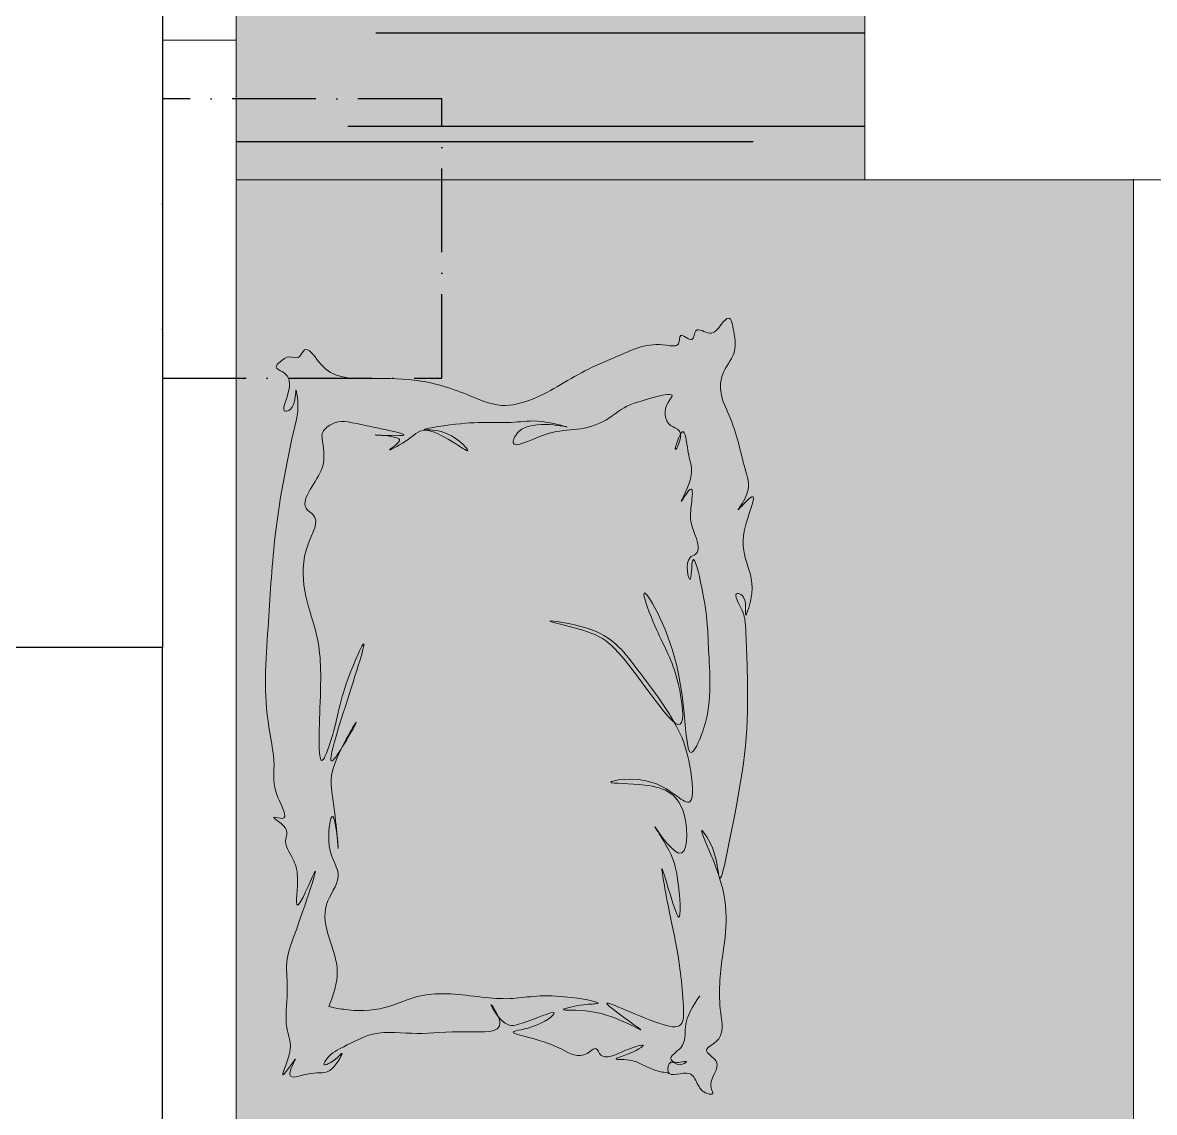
# Model space of a CAD drawing. Header units: millimetres. Extents: x -16811 to 32579, y 147992 to 176118.
# Drawn here: x -7127 to -6317, y 158824 to 159604 of the extents above; entities that cross this region are included whole.
import ezdxf

# ---------------------------------------------------------------- set-up
doc = ezdxf.new("R2010")
doc.units = ezdxf.units.MM
doc.header["$MEASUREMENT"] = 0
doc.linetypes.add('ACAD_ISO10W100', pattern=[18, 12, -3, 0, -3])
doc.layers.add('0[12345]', color=6, linetype='ACAD_ISO10W100', lineweight=30, plot=False)
doc.layers.add('Column[12345]', color=7, linetype='Continuous', lineweight=25)
doc.layers.add('Furniture[12345]', color=7, linetype='Continuous', lineweight=20)
doc.layers.add('Hatching[12345]', color=7, linetype='Continuous')
doc.layers.add('Wall[12345]', color=7, linetype='Continuous')

msp = doc.modelspace()

# ---------------------------------------------------------------- hatches: boundary and pattern name
at = {"layer": 'Hatching[12345]', "true_color": 0x946247}
h = msp.add_hatch(dxfattribs=at)
h.set_pattern_fill('AR-RROOF', color=25, scale=100, style=0)
h.set_pattern_definition([(180, (118575.92, 33618.41), (-220, 100), [1500, -200, 500, -100]), (180, (118442.92, 33668.41), (100, 133), [300, -33, 600, -75]), (180, (118525.915, 33703.414), (-520, 67), [800, -140, 400, -100])])
h.paths.add_polyline_path([(-6973.78, 159941.55), (-6523.78, 159941.55), (-6523.78, 159491.55), (-6973.78, 159491.55)])
at = {"layer": 'Hatching[12345]'}
h = msp.add_hatch(color=29, dxfattribs=at)
h.set_gradient(color1=(87, 49, 41), color2=(101, 56, 47), one_color=1, tint=0.29)
h.paths.add_polyline_path([(-6973.77, 159941.5), (-6523.77, 159941.5), (-6523.77, 159491.5), (-6973.77, 159491.5)])
h = msp.add_hatch(color=254, dxfattribs=at)
h.set_gradient(color1=(188, 218, 240), color2=(188, 218, 240), centered=1, one_color=1, tint=0.84, name='SPHERICAL')
h.paths.add_polyline_path([(-6331.58, 159491.5), (-6973.77, 159491.5), (-6973.77, 158591.94), (-6331.58, 158591.94)])
edge = h.paths.add_edge_path(flags=16)
edge.add_spline(control_points=[(-6942.39, 159361.14), (-6940.3, 159362.91), (-6936.5, 159366.14), (-6928.5, 159362.16), (-6924.25, 159374.98), (-6913.28, 159357.82), (-6901.02, 159349.52), (-6875.61, 159348.86), (-6844.7, 159349.92), (-6812.61, 159340.23), (-6785.24, 159327.19), (-6753.46, 159335.79), (-6728.91, 159353.92), (-6695.88, 159366.75), (-6677.49, 159376.31), (-6655.9, 159371.03), (-6657.09, 159384.09), (-6645.97, 159372.53), (-6646.12, 159388.09), (-6633.34, 159378.25), (-6627.75, 159386.72), (-6619.97, 159395.84), (-6616.86, 159379.32), (-6615.49, 159366.82), (-6626.84, 159353.78), (-6627.9, 159336.34), (-6616.06, 159314.7), (-6611.27, 159288.52), (-6604.7, 159268.58), (-6619.62, 159248.87), (-6597.72, 159274.42), (-6613.5, 159237.44), (-6609.32, 159217.98), (-6601.65, 159199.69), (-6611.27, 159171.91), (-6607.27, 159193.07), (-6619.66, 159197.16), (-6609.73, 159181.63), (-6608.7, 159161.19), (-6605.94, 159096.92), (-6611.88, 159060.14), (-6626.42, 158990.59), (-6627.63, 158991.4), (-6627.68, 158991.45)], knot_values=[0, 0, 0, 0, 0.25382, 0.460542, 0.694835, 1.139569, 1.70084, 2.377518, 3.524298, 4.836209, 5.695724, 6.447678, 7.962577, 8.761427, 9.922694, 10.207165, 10.409942, 10.689351, 10.924019, 11.259037, 11.612355, 11.832431, 12.167835, 12.701992, 13.262323, 13.72025, 14.364213, 15.686964, 16.275555, 16.641872, 17.088132, 17.726791, 18.67199, 19.557352, 19.944726, 20.430995, 20.534345, 21.017645, 21.33905, 22.928598, 26.724468, 27.411934, 27.441983, 27.441983, 27.441983, 27.441983], degree=3, periodic=0)
edge.add_spline(control_points=[(-6627.68, 158991.45), (-6620.35, 158967.64), (-6625.43, 158942.4), (-6629.49, 158902.53), (-6623.5, 158876.16), (-6641.9, 158868.37), (-6621.73, 158858.27), (-6637.86, 158847.08), (-6631.58, 158836.37), (-6640.08, 158837.5), (-6643.46, 158843.79), (-6648.89, 158855.6), (-6662.04, 158849.09), (-6664.29, 158852.06)], knot_values=[29.790014, 29.790014, 29.790014, 29.790014, 31.733418, 33.070592, 33.76116, 34.070204, 34.417773, 35.108341, 35.207621, 35.330254, 35.677272, 35.977512, 36.449933, 36.449933, 36.449933, 36.449933], degree=3, periodic=0)
edge.add_spline(control_points=[(-6664.29, 158852.06), (-6667.34, 158852.47), (-6676.11, 158853.66), (-6686.19, 158860.51), (-6695.16, 158861.67), (-6707.38, 158861.61), (-6690.25, 158865.7), (-6678.49, 158874.01), (-6695.92, 158868.46), (-6702.13, 158864.59), (-6713.05, 158862.39), (-6715.86, 158872.17), (-6726.28, 158860.8), (-6745.34, 158872.32), (-6758.37, 158875.9), (-6780.87, 158881.81), (-6758.27, 158883.67), (-6736.54, 158901.14), (-6766.53, 158887.95), (-6779.06, 158884.69), (-6784.72, 158890.61), (-6786.24, 158892.51)], knot_values=[0.001627, 0.001627, 0.001627, 0.001627, 0.30881, 0.885533, 1.125245, 1.294957, 1.807053, 2.014014, 2.390194, 2.791076, 3.067402, 3.255669, 3.501446, 4.111256, 5.093018, 5.333636, 5.795713, 6.424924, 7.22382, 7.634666, 7.811297, 7.811297, 7.811297, 7.811297], degree=3, periodic=0)
edge.add_spline(control_points=[(-6786.24, 158892.51), (-6785.59, 158890.97), (-6782.14, 158880.01), (-6817.94, 158883.13), (-6841.27, 158878.47), (-6873.86, 158883.5), (-6894.79, 158871.48), (-6906.38, 158866.36), (-6913.77, 158855.07), (-6902.64, 158860.98), (-6895.54, 158869.73), (-6906.52, 158848.7), (-6917.95, 158854.89), (-6941.6, 158843.91), (-6925.91, 158870.87), (-6946.17, 158840.53), (-6931.61, 158870.15), (-6940.15, 158885.34), (-6935.95, 158908.43), (-6939.07, 158932.17), (-6930.43, 158954.6), (-6907.31, 159022.73), (-6933.81, 158957.47), (-6928.4, 158992.28), (-6932.58, 159005.59), (-6940.44, 159016.72), (-6934.97, 159027.82), (-6952.85, 159037.29), (-6934.37, 159031.61), (-6948.84, 159055.04), (-6944.9, 159073.8), (-6955.31, 159117.71), (-6950.41, 159172.66), (-6946.96, 159243.17), (-6935.58, 159299.68), (-6928.68, 159328.34), (-6931.8, 159347.68), (-6930.72, 159327.9), (-6942.49, 159324.14), (-6934.27, 159341.27), (-6935.3, 159352.54), (-6947.2, 159356.8), (-6943.87, 159359.81), (-6942.39, 159361.14)], knot_values=[8.535132, 8.535132, 8.535132, 8.535132, 8.665562, 9.474885, 10.680581, 11.731794, 12.482799, 12.979735, 13.12789, 13.494969, 13.630671, 14.056835, 14.587313, 15.085164, 15.480512, 15.951085, 16.483501, 17.093841, 17.945825, 18.659388, 19.367318, 20.886126, 21.744859, 22.416814, 22.865961, 23.371565, 23.564984, 24.001314, 24.195364, 24.707154, 25.475673, 26.536549, 28.914258, 31.040669, 33.694428, 34.232605, 34.493516, 34.978663, 35.091565, 35.515429, 36.048451, 36.245558, 36.4021, 36.4021, 36.4021, 36.4021], degree=3, periodic=0)
edge = h.paths.add_edge_path(flags=0)
edge.add_spline(control_points=[(-6660.18, 159103.07), (-6659.27, 159101.46), (-6654.25, 159092.06), (-6648.6, 159075.83), (-6644.52, 159033.26), (-6671.62, 159067.53), (-6721.15, 159058.83), (-6672.42, 159059.8), (-6649.72, 159047.54), (-6650.77, 158991.42), (-6680.43, 159038.33), (-6662.54, 159009.83), (-6657.6, 158998.35), (-6653.42, 158939.33), (-6672.23, 159014.94), (-6664.7, 158970.59), (-6658.36, 158944.05), (-6653.99, 158913.14), (-6653.21, 158882.85), (-6679.4, 158888.61), (-6729.35, 158914.5), (-6665.46, 158870.52), (-6710.65, 158899.69), (-6748.19, 158895.76), (-6726.89, 158901.37), (-6705.13, 158901.52), (-6753.68, 158910.45), (-6773.02, 158903.77), (-6808.83, 158907.49), (-6838.78, 158911.39), (-6868.61, 158896.35), (-6890.92, 158896.17), (-6904.05, 158898.85), (-6907.5, 158899.55), (-6904.34, 158907.92), (-6895.3, 158931.9), (-6919.47, 158964.16), (-6895.22, 158993.69), (-6910.71, 159009.66), (-6904.18, 159050.88), (-6898.99, 158993.15), (-6903.94, 159050.76), (-6907.96, 159063.64), (-6900.63, 159080.02), (-6898.8, 159083.76)], knot_values=[65.447847, 65.447847, 65.447847, 65.447847, 65.63943, 66.565436, 67.420431, 68.40732, 69.420683, 70.237166, 71.43394, 72.332569, 73.176927, 73.554537, 74.554717, 75.447633, 76.66581, 77.148, 78.482837, 80.007232, 80.427044, 80.931932, 82.265181, 83.244131, 84.489691, 85.144184, 85.633812, 85.971755, 86.866409, 88.157786, 88.849889, 90.296323, 91.112463, 92.101438, 92.454034, 92.454034, 92.454034, 93.319474, 94.93311, 95.647186, 96.420475, 97.126698, 97.881117, 98.886806, 99.872246, 100.167679, 100.167679, 100.167679, 100.167679], degree=3, periodic=0)
edge.add_spline(control_points=[(-6898.8, 159083.76), (-6901.05, 159080.22), (-6911.06, 159065.96), (-6894.19, 159119.31), (-6875.08, 159178.33), (-6900.68, 159120.36), (-6901.75, 159100.11), (-6916.08, 159063.14), (-6912.6, 159132.88), (-6913.66, 159168.37), (-6934.49, 159214.58), (-6912.81, 159248.81), (-6931.38, 159259.67), (-6908.76, 159281.08), (-6911.17, 159298.84), (-6913.13, 159311.13), (-6901.81, 159320.51), (-6886.14, 159316.16), (-6839.66, 159307.62), (-6864.85, 159308.34), (-6869.73, 159308.55)], knot_values=[9.262746, 9.262746, 9.262746, 9.262746, 9.598621, 10.884297, 12.452965, 13.476101, 15.040717, 15.348451, 16.704729, 18.391968, 20.48622, 21.196783, 21.369329, 22.369403, 23.061945, 23.242728, 23.553096, 24.276746, 25.284432, 25.703927, 25.703927, 25.703927, 25.703927], degree=3, periodic=0)
edge.add_spline(control_points=[(-6869.73, 159308.55), (-6867.08, 159308.32), (-6861.61, 159307.68), (-6853.35, 159305.19), (-6871.12, 159294.2), (-6848.23, 159305.57), (-6838.09, 159320.15), (-6794.48, 159284.52), (-6821.49, 159313.54), (-6848.63, 159311.62), (-6802.19, 159319.69), (-6782, 159316.19), (-6757.46, 159320.31), (-6720.98, 159310.09), (-6767.63, 159322.56), (-6779.95, 159296.3), (-6750.87, 159311.94), (-6733.25, 159311.86), (-6710.86, 159316.16), (-6696.86, 159329.38), (-6682.26, 159333.39), (-6656.24, 159341.61), (-6668.24, 159328.92), (-6667.25, 159315.12), (-6656.52, 159313.25), (-6655.81, 159309.88), (-6655.76, 159309.43)], knot_values=[26.157068, 26.157068, 26.157068, 26.157068, 26.385216, 26.523896, 26.856192, 27.271557, 27.814993, 28.951107, 29.737919, 30.142365, 30.901079, 32.306046, 32.957682, 33.57046, 34.718549, 35.01149, 35.760324, 36.490654, 37.198885, 37.895984, 38.254443, 38.997565, 39.162584, 39.713823, 39.994801, 40.035381, 40.035381, 40.035381, 40.035381], degree=3, periodic=0)
edge.add_spline(control_points=[(-6869.73, 159308.55), (-6872.37, 159308.67), (-6876.16, 159308.9), (-6872.37, 159308.78), (-6869.73, 159308.55)], knot_values=[25.703927, 25.703927, 25.703927, 25.703927, 25.930608, 26.157068, 26.157068, 26.157068, 26.157068], degree=3, periodic=0)
edge.add_spline(control_points=[(-6869.73, 159308.55), (-6864.85, 159308.34), (-6839.66, 159307.62), (-6886.14, 159316.16), (-6901.81, 159320.51), (-6913.13, 159311.13), (-6911.17, 159298.84), (-6908.76, 159281.08), (-6931.38, 159259.67), (-6912.81, 159248.81), (-6934.49, 159214.58), (-6913.66, 159168.37), (-6912.6, 159132.88), (-6916.08, 159063.14), (-6901.75, 159100.11), (-6900.68, 159120.36), (-6875.08, 159178.33), (-6894.19, 159119.31), (-6911.06, 159065.96), (-6901.05, 159080.22), (-6898.8, 159083.76)], knot_values=[9.262746, 9.262746, 9.262746, 9.262746, 9.682241, 10.689927, 11.413577, 11.723945, 11.904729, 12.597271, 13.597345, 13.76989, 14.480453, 16.574705, 18.261945, 19.618223, 19.925956, 21.490572, 22.513709, 24.082377, 25.368053, 25.703927, 25.703927, 25.703927, 25.703927], degree=3, periodic=0)
edge.add_spline(control_points=[(-6898.8, 159083.76), (-6893.61, 159094.31), (-6881.79, 159113.45), (-6893.99, 159091.31), (-6898.8, 159083.76)], knot_values=[7.713645, 7.713645, 7.713645, 7.713645, 8.546506, 9.262746, 9.262746, 9.262746, 9.262746], degree=3, periodic=0)
h = msp.add_hatch(color=254, dxfattribs=at)
h.set_gradient(color1=(195, 213, 212), rotation=45, centered=1, one_color=1, tint=1, name='INVHEMISPHERICAL')
edge = h.paths.add_edge_path()
edge.add_spline(control_points=[(-6786.25, 158892.56), (-6785.6, 158891.02), (-6782.14, 158880.07), (-6817.95, 158883.18), (-6841.27, 158878.53), (-6873.87, 158883.55), (-6894.8, 158871.53), (-6906.39, 158866.41), (-6913.77, 158855.12), (-6902.65, 158861.04), (-6895.55, 158869.78), (-6906.53, 158848.76), (-6917.95, 158854.94), (-6941.61, 158843.96), (-6925.92, 158870.92), (-6946.18, 158840.59), (-6931.62, 158870.2), (-6940.15, 158885.39), (-6935.96, 158908.48), (-6938.38, 158926.93), (-6937.1, 158934.82), (-6936.71, 158936.57)], knot_values=[8.535132, 8.535132, 8.535132, 8.535132, 8.665562, 9.474885, 10.680581, 11.731794, 12.482799, 12.979735, 13.12789, 13.494969, 13.630671, 14.056835, 14.587313, 15.085164, 15.480512, 15.951085, 16.483501, 17.093841, 17.945825, 18.659388, 18.86018, 18.86018, 18.86018, 18.86018], degree=3, periodic=0)
edge.add_spline(control_points=[(-6936.71, 158936.57), (-6935.72, 158940.99), (-6928.93, 158959.09), (-6907.31, 159022.78), (-6933.81, 158957.52), (-6928.41, 158992.33), (-6932.59, 159005.64), (-6940.45, 159016.77), (-6934.98, 159027.87), (-6952.85, 159037.34), (-6934.38, 159031.67), (-6948.85, 159055.09), (-6944.91, 159073.85), (-6955.32, 159117.77), (-6950.82, 159168.22), (-6948.7, 159208.11), (-6947.12, 159224.92)], knot_values=[18.86018, 18.86018, 18.86018, 18.86018, 19.367318, 20.886126, 21.744859, 22.416814, 22.865961, 23.371565, 23.564984, 24.001314, 24.195364, 24.707154, 25.475673, 26.536549, 28.914258, 30.585278, 30.585278, 30.585278, 30.585278], degree=3, periodic=0)
edge.add_spline(control_points=[(-6947.12, 159224.92), (-6946.69, 159229.51), (-6943.39, 159260.97), (-6935.59, 159299.73), (-6928.69, 159328.39), (-6931.81, 159347.73), (-6930.73, 159327.95), (-6942.49, 159324.19), (-6934.28, 159341.32), (-6935.31, 159352.6), (-6947.21, 159356.85), (-6943.88, 159359.86), (-6942.4, 159361.19)], knot_values=[30.585278, 30.585278, 30.585278, 30.585278, 31.040669, 33.694428, 34.232605, 34.493516, 34.978663, 35.091565, 35.515429, 36.048451, 36.245558, 36.4021, 36.4021, 36.4021, 36.4021], degree=3, periodic=0)
edge.add_spline(control_points=[(-6942.4, 159361.19), (-6940.31, 159362.97), (-6936.51, 159366.19), (-6928.51, 159362.21), (-6924.25, 159375.03), (-6913.29, 159357.87), (-6901.03, 159349.57), (-6875.61, 159348.91), (-6844.71, 159349.97), (-6812.62, 159340.28), (-6785.24, 159327.24), (-6753.46, 159335.84), (-6728.92, 159353.97), (-6695.89, 159366.8), (-6677.5, 159376.36), (-6655.9, 159371.08), (-6657.1, 159384.14), (-6645.97, 159372.59), (-6646.12, 159388.15), (-6633.35, 159378.3), (-6627.75, 159386.77), (-6619.98, 159395.89), (-6616.86, 159379.37), (-6615.5, 159366.87), (-6626.85, 159353.84), (-6627.91, 159336.39), (-6616.07, 159314.75), (-6611.27, 159288.58), (-6604.7, 159268.63), (-6619.63, 159248.92), (-6597.73, 159274.47), (-6613.51, 159237.5), (-6609.32, 159218.04), (-6601.65, 159199.74), (-6611.28, 159171.96), (-6607.27, 159193.12), (-6619.67, 159197.21), (-6609.74, 159181.69), (-6608.71, 159161.24), (-6607.71, 159138.11), (-6607.69, 159121.49), (-6607.69, 159120.14)], knot_values=[0, 0, 0, 0, 0.317275, 0.575678, 0.868544, 1.424462, 2.12605, 2.971898, 4.405373, 6.045262, 7.119655, 8.059598, 9.953221, 10.951784, 12.403367, 12.758956, 13.012427, 13.361689, 13.655024, 14.073797, 14.515444, 14.790538, 15.209793, 15.87749, 16.577904, 17.150313, 17.955266, 19.608705, 20.344444, 20.80234, 21.360165, 22.158489, 23.339988, 24.44669, 24.930907, 25.538744, 25.667931, 26.272056, 26.673812, 28.660747, 28.840014, 28.840014, 28.840014, 28.840014], degree=3, periodic=0)
edge.add_line((-6607.69, 159120.14), (-6579.97, 159111.58))
edge.add_line((-6579.97, 159111.58), (-6608.39, 159097.64))
edge.add_spline(control_points=[(-6608.39, 159097.64), (-6609.9, 159073.43), (-6615.05, 159045.05), (-6626.42, 158990.64), (-6627.64, 158991.45), (-6627.69, 158991.5)], knot_values=[29.888741, 29.888741, 29.888741, 29.888741, 33.405585, 34.264917, 34.302479, 34.302479, 34.302479, 34.302479], degree=3, periodic=0)
edge.add_spline(control_points=[(-6627.69, 158991.5), (-6620.36, 158967.7), (-6625.44, 158942.46), (-6629.5, 158902.58), (-6623.51, 158876.22), (-6641.91, 158868.42), (-6621.74, 158858.33), (-6637.87, 158847.14), (-6631.59, 158836.42), (-6640.09, 158837.55), (-6643.47, 158843.84), (-6648.9, 158855.65), (-6662.04, 158849.14), (-6664.29, 158852.11)], knot_values=[37.237517, 37.237517, 37.237517, 37.237517, 39.666772, 41.33824, 42.20145, 42.587756, 43.022217, 43.885427, 44.009526, 44.162817, 44.596591, 44.97189, 45.562416, 45.562416, 45.562416, 45.562416], degree=3, periodic=0)
edge.add_spline(control_points=[(-6664.29, 158852.11), (-6667.34, 158852.52), (-6676.12, 158853.71), (-6686.19, 158860.56), (-6695.17, 158861.72), (-6707.39, 158861.67), (-6690.26, 158865.75), (-6678.5, 158874.06), (-6695.93, 158868.51), (-6702.14, 158864.65), (-6713.06, 158862.44), (-6715.87, 158872.23), (-6726.29, 158860.85), (-6745.35, 158872.37), (-6758.38, 158875.95), (-6780.88, 158881.86), (-6758.28, 158883.72), (-6736.55, 158901.19), (-6766.54, 158888), (-6779.07, 158884.74), (-6784.73, 158890.66), (-6786.25, 158892.56)], knot_values=[0.001627, 0.001627, 0.001627, 0.001627, 0.30881, 0.885533, 1.125245, 1.294957, 1.807053, 2.014014, 2.390194, 2.791076, 3.067402, 3.255669, 3.501446, 4.111256, 5.093018, 5.333636, 5.795713, 6.424924, 7.22382, 7.634666, 7.811297, 7.811297, 7.811297, 7.811297], degree=3, periodic=0)
edge = h.paths.add_edge_path(flags=16)
edge.add_spline(control_points=[(-6660.18, 159103.12), (-6659.28, 159101.51), (-6654.26, 159092.12), (-6648.61, 159075.89), (-6644.53, 159033.31), (-6671.62, 159067.59), (-6721.16, 159058.88), (-6672.42, 159059.86), (-6649.72, 159047.6), (-6650.78, 158991.48), (-6680.43, 159038.38), (-6662.55, 159009.88), (-6657.61, 158998.4), (-6653.43, 158939.38), (-6672.24, 159015), (-6664.71, 158970.64), (-6658.36, 158944.1), (-6654, 158913.19), (-6653.22, 158882.9), (-6679.4, 158888.66), (-6729.35, 158914.55), (-6665.46, 158870.57), (-6710.66, 158899.74), (-6748.2, 158895.82), (-6726.9, 158901.43), (-6705.14, 158901.57), (-6753.69, 158910.5), (-6773.03, 158903.82), (-6808.83, 158907.54), (-6838.79, 158911.44), (-6868.61, 158896.4), (-6890.93, 158896.22), (-6904.06, 158898.9), (-6907.51, 158899.61), (-6904.35, 158907.98), (-6895.31, 158931.95), (-6919.47, 158964.21), (-6895.22, 158993.74), (-6910.72, 159009.71), (-6904.19, 159050.93), (-6899, 158993.21), (-6903.94, 159050.82), (-6907.97, 159063.7), (-6900.64, 159080.07), (-6898.8, 159083.81)], knot_values=[81.809808, 81.809808, 81.809808, 81.809808, 82.049287, 83.206795, 84.275539, 85.50915, 86.775853, 87.796457, 89.292425, 90.415712, 91.471158, 91.943172, 93.193396, 94.309542, 95.832263, 96.435, 98.103547, 100.00904, 100.533805, 101.164915, 102.831476, 104.055163, 105.612114, 106.43023, 107.042265, 107.464694, 108.583011, 110.197233, 111.062361, 112.870403, 113.890579, 115.126798, 115.567543, 115.567543, 115.567543, 116.649343, 118.666388, 119.558983, 120.525594, 121.408372, 122.351396, 123.608507, 124.840307, 125.209599, 125.209599, 125.209599, 125.209599], degree=3, periodic=0)
edge.add_spline(control_points=[(-6898.8, 159083.81), (-6901.06, 159080.27), (-6911.07, 159066.01), (-6894.2, 159119.36), (-6875.09, 159178.39), (-6900.68, 159120.42), (-6901.75, 159100.16), (-6916.08, 159063.19), (-6912.61, 159132.93), (-6913.66, 159168.43), (-6934.49, 159214.63), (-6912.82, 159248.86), (-6931.38, 159259.73), (-6908.77, 159281.14), (-6911.17, 159298.89), (-6913.13, 159311.18), (-6901.82, 159320.56), (-6886.15, 159316.21), (-6839.66, 159307.67), (-6864.86, 159308.39), (-6869.74, 159308.61)], knot_values=[11.578433, 11.578433, 11.578433, 11.578433, 11.998276, 13.605371, 15.566206, 16.845127, 18.800896, 19.185564, 20.880911, 22.98996, 25.607776, 26.495979, 26.711661, 27.961754, 28.827431, 29.05341, 29.44137, 30.345933, 31.60554, 32.129909, 32.129909, 32.129909, 32.129909], degree=3, periodic=0)
edge.add_spline(control_points=[(-6869.74, 159308.61), (-6867.08, 159308.38), (-6861.61, 159307.73), (-6853.36, 159305.24), (-6871.13, 159294.25), (-6848.24, 159305.62), (-6838.1, 159320.2), (-6794.48, 159284.57), (-6821.49, 159313.59), (-6848.64, 159311.67), (-6802.2, 159319.74), (-6782, 159316.24), (-6757.47, 159320.36), (-6720.99, 159310.14), (-6767.64, 159322.62), (-6779.96, 159296.36), (-6750.87, 159311.99), (-6733.25, 159311.91), (-6710.86, 159316.21), (-6696.87, 159329.44), (-6682.27, 159333.45), (-6656.25, 159341.66), (-6668.24, 159328.98), (-6667.26, 159315.17), (-6656.52, 159313.3), (-6655.82, 159309.93), (-6655.77, 159309.48)], knot_values=[32.696336, 32.696336, 32.696336, 32.696336, 32.98152, 33.15487, 33.57024, 34.089446, 34.768741, 36.188884, 37.172399, 37.677957, 38.626349, 40.382557, 41.197102, 41.963074, 43.398186, 43.764363, 44.700405, 45.613317, 46.498606, 47.36998, 47.818054, 48.746956, 48.95323, 49.642279, 49.993501, 50.044227, 50.044227, 50.044227, 50.044227], degree=3, periodic=0)
edge.add_spline(control_points=[(-6655.77, 159309.48), (-6655.32, 159310.24), (-6652.46, 159313.96), (-6650.17, 159288.95), (-6644.49, 159282.07), (-6659.48, 159253.75), (-6645.78, 159276.97), (-6648.65, 159254.54), (-6649.39, 159244.27), (-6639.06, 159224.5), (-6653.58, 159220.69), (-6647.81, 159193.85), (-6647.94, 159231.85), (-6635.8, 159181.18), (-6636.76, 159155.39), (-6631.97, 159113.76), (-6654.79, 159061.03), (-6646.95, 159143.31), (-6689.71, 159213.14), (-6671.22, 159162.79), (-6658.13, 159143.27), (-6651.89, 159100.43), (-6657.71, 159101.24), (-6660.18, 159103.12)], knot_values=[50.993901, 50.993901, 50.993901, 50.993901, 51.097903, 51.678194, 52.686181, 53.235716, 53.695579, 54.147916, 54.82018, 55.651897, 55.831248, 56.490096, 57.063765, 57.921587, 59.786522, 62.114055, 62.821722, 65.674331, 67.720898, 68.70542, 70.3709, 71.726622, 72.344215, 72.344215, 72.344215, 72.344215], degree=3, periodic=0)
h = msp.add_hatch(color=254, dxfattribs=at)
h.set_gradient(color1=(195, 213, 212), rotation=45, centered=1, one_color=1, tint=1, name='INVHEMISPHERICAL')
edge = h.paths.add_edge_path()
edge.add_spline(control_points=[(-6786.24, 158892.51), (-6785.59, 158890.97), (-6782.14, 158880.01), (-6817.94, 158883.13), (-6841.27, 158878.47), (-6873.86, 158883.5), (-6894.79, 158871.48), (-6906.38, 158866.36), (-6913.77, 158855.07), (-6902.64, 158860.98), (-6895.54, 158869.73), (-6906.52, 158848.7), (-6917.95, 158854.89), (-6941.6, 158843.91), (-6925.91, 158870.87), (-6946.17, 158840.53), (-6931.61, 158870.15), (-6940.15, 158885.34), (-6935.95, 158908.43), (-6938.37, 158926.88), (-6937.09, 158934.77), (-6936.7, 158936.52)], knot_values=[8.535132, 8.535132, 8.535132, 8.535132, 8.665562, 9.474885, 10.680581, 11.731794, 12.482799, 12.979735, 13.12789, 13.494969, 13.630671, 14.056835, 14.587313, 15.085164, 15.480512, 15.951085, 16.483501, 17.093841, 17.945825, 18.659388, 18.86018, 18.86018, 18.86018, 18.86018], degree=3, periodic=0)
edge.add_spline(control_points=[(-6936.7, 158936.52), (-6935.71, 158940.94), (-6928.93, 158959.04), (-6907.31, 159022.73), (-6933.81, 158957.47), (-6928.4, 158992.28), (-6932.58, 159005.59), (-6940.44, 159016.72), (-6934.97, 159027.82), (-6952.85, 159037.29), (-6934.37, 159031.61), (-6948.84, 159055.04), (-6944.9, 159073.8), (-6955.31, 159117.71), (-6950.82, 159168.17), (-6948.7, 159208.05), (-6947.12, 159224.87)], knot_values=[18.86018, 18.86018, 18.86018, 18.86018, 19.367318, 20.886126, 21.744859, 22.416814, 22.865961, 23.371565, 23.564984, 24.001314, 24.195364, 24.707154, 25.475673, 26.536549, 28.914258, 30.585278, 30.585278, 30.585278, 30.585278], degree=3, periodic=0)
edge.add_spline(control_points=[(-6947.12, 159224.87), (-6946.68, 159229.45), (-6943.38, 159260.92), (-6935.58, 159299.68), (-6928.68, 159328.34), (-6931.8, 159347.68), (-6930.72, 159327.9), (-6942.49, 159324.14), (-6934.27, 159341.27), (-6935.3, 159352.54), (-6947.2, 159356.8), (-6943.87, 159359.81), (-6942.39, 159361.14)], knot_values=[30.585278, 30.585278, 30.585278, 30.585278, 31.040669, 33.694428, 34.232605, 34.493516, 34.978663, 35.091565, 35.515429, 36.048451, 36.245558, 36.4021, 36.4021, 36.4021, 36.4021], degree=3, periodic=0)
edge.add_spline(control_points=[(-6942.39, 159361.14), (-6940.3, 159362.91), (-6936.5, 159366.14), (-6928.5, 159362.16), (-6924.25, 159374.98), (-6913.28, 159357.82), (-6901.02, 159349.52), (-6875.61, 159348.86), (-6844.7, 159349.92), (-6812.61, 159340.23), (-6785.24, 159327.19), (-6753.46, 159335.79), (-6728.91, 159353.92), (-6695.88, 159366.75), (-6677.49, 159376.31), (-6655.9, 159371.03), (-6657.09, 159384.09), (-6645.97, 159372.53), (-6646.12, 159388.09), (-6633.34, 159378.25), (-6627.75, 159386.72), (-6619.97, 159395.84), (-6616.86, 159379.32), (-6615.49, 159366.82), (-6626.84, 159353.78), (-6627.9, 159336.34), (-6616.06, 159314.7), (-6611.27, 159288.52), (-6604.7, 159268.58), (-6619.62, 159248.87), (-6597.72, 159274.42), (-6613.5, 159237.44), (-6609.32, 159217.98), (-6601.65, 159199.69), (-6611.27, 159171.91), (-6607.27, 159193.07), (-6619.66, 159197.16), (-6609.73, 159181.63), (-6608.7, 159161.19), (-6607.71, 159138.05), (-6607.68, 159121.44), (-6607.69, 159120.08)], knot_values=[0, 0, 0, 0, 0.317275, 0.575678, 0.868544, 1.424462, 2.12605, 2.971898, 4.405373, 6.045262, 7.119655, 8.059598, 9.953221, 10.951784, 12.403367, 12.758956, 13.012427, 13.361689, 13.655024, 14.073797, 14.515444, 14.790538, 15.209793, 15.87749, 16.577904, 17.150313, 17.955266, 19.608705, 20.344444, 20.80234, 21.360165, 22.158489, 23.339988, 24.44669, 24.930907, 25.538744, 25.667931, 26.272056, 26.673812, 28.660747, 28.840014, 28.840014, 28.840014, 28.840014], degree=3, periodic=0)
edge.add_line((-6607.69, 159120.08), (-6579.96, 159111.52))
edge.add_line((-6579.96, 159111.52), (-6608.38, 159097.58))
edge.add_spline(control_points=[(-6608.38, 159097.58), (-6609.9, 159073.38), (-6615.04, 159045), (-6626.42, 158990.59), (-6627.63, 158991.4), (-6627.68, 158991.45)], knot_values=[29.888741, 29.888741, 29.888741, 29.888741, 33.405585, 34.264917, 34.302479, 34.302479, 34.302479, 34.302479], degree=3, periodic=0)
edge.add_spline(control_points=[(-6627.68, 158991.45), (-6620.35, 158967.64), (-6625.43, 158942.4), (-6629.49, 158902.53), (-6623.5, 158876.16), (-6641.9, 158868.37), (-6621.73, 158858.27), (-6637.86, 158847.08), (-6631.58, 158836.37), (-6640.08, 158837.5), (-6643.46, 158843.79), (-6648.89, 158855.6), (-6662.04, 158849.09), (-6664.29, 158852.06)], knot_values=[37.237517, 37.237517, 37.237517, 37.237517, 39.666772, 41.33824, 42.20145, 42.587756, 43.022217, 43.885427, 44.009526, 44.162817, 44.596591, 44.97189, 45.562416, 45.562416, 45.562416, 45.562416], degree=3, periodic=0)
edge.add_spline(control_points=[(-6664.29, 158852.06), (-6667.34, 158852.47), (-6676.11, 158853.66), (-6686.19, 158860.51), (-6695.16, 158861.67), (-6707.38, 158861.61), (-6690.25, 158865.7), (-6678.49, 158874.01), (-6695.92, 158868.46), (-6702.13, 158864.59), (-6713.05, 158862.39), (-6715.86, 158872.17), (-6726.28, 158860.8), (-6745.34, 158872.32), (-6758.37, 158875.9), (-6780.87, 158881.81), (-6758.27, 158883.67), (-6736.54, 158901.14), (-6766.53, 158887.95), (-6779.06, 158884.69), (-6784.72, 158890.61), (-6786.24, 158892.51)], knot_values=[0.001627, 0.001627, 0.001627, 0.001627, 0.30881, 0.885533, 1.125245, 1.294957, 1.807053, 2.014014, 2.390194, 2.791076, 3.067402, 3.255669, 3.501446, 4.111256, 5.093018, 5.333636, 5.795713, 6.424924, 7.22382, 7.634666, 7.811297, 7.811297, 7.811297, 7.811297], degree=3, periodic=0)
edge = h.paths.add_edge_path(flags=16)
edge.add_spline(control_points=[(-6660.18, 159103.07), (-6659.27, 159101.46), (-6654.25, 159092.06), (-6648.6, 159075.83), (-6644.52, 159033.26), (-6671.62, 159067.53), (-6721.15, 159058.83), (-6672.42, 159059.8), (-6649.72, 159047.54), (-6650.77, 158991.42), (-6680.43, 159038.33), (-6662.54, 159009.83), (-6657.6, 158998.35), (-6653.42, 158939.33), (-6672.23, 159014.94), (-6664.7, 158970.59), (-6658.36, 158944.05), (-6653.99, 158913.14), (-6653.21, 158882.85), (-6679.4, 158888.61), (-6729.35, 158914.5), (-6665.46, 158870.52), (-6710.65, 158899.69), (-6748.19, 158895.76), (-6726.89, 158901.37), (-6705.13, 158901.52), (-6753.68, 158910.45), (-6773.02, 158903.77), (-6808.83, 158907.49), (-6838.78, 158911.39), (-6868.61, 158896.35), (-6890.92, 158896.17), (-6904.05, 158898.85), (-6907.5, 158899.55), (-6904.34, 158907.92), (-6895.3, 158931.9), (-6919.47, 158964.16), (-6895.22, 158993.69), (-6910.71, 159009.66), (-6904.18, 159050.88), (-6898.99, 158993.15), (-6903.94, 159050.76), (-6907.96, 159063.64), (-6900.63, 159080.02), (-6898.8, 159083.76)], knot_values=[81.809808, 81.809808, 81.809808, 81.809808, 82.049287, 83.206795, 84.275539, 85.50915, 86.775853, 87.796457, 89.292425, 90.415712, 91.471158, 91.943172, 93.193396, 94.309542, 95.832263, 96.435, 98.103547, 100.00904, 100.533805, 101.164915, 102.831476, 104.055163, 105.612114, 106.43023, 107.042265, 107.464694, 108.583011, 110.197233, 111.062361, 112.870403, 113.890579, 115.126798, 115.567543, 115.567543, 115.567543, 116.649343, 118.666388, 119.558983, 120.525594, 121.408372, 122.351396, 123.608507, 124.840307, 125.209599, 125.209599, 125.209599, 125.209599], degree=3, periodic=0)
edge.add_spline(control_points=[(-6898.8, 159083.76), (-6901.05, 159080.22), (-6911.06, 159065.96), (-6894.19, 159119.31), (-6875.08, 159178.33), (-6900.68, 159120.36), (-6901.75, 159100.11), (-6916.08, 159063.14), (-6912.6, 159132.88), (-6913.66, 159168.37), (-6934.49, 159214.58), (-6912.81, 159248.81), (-6931.38, 159259.67), (-6908.76, 159281.08), (-6911.17, 159298.84), (-6913.13, 159311.13), (-6901.81, 159320.51), (-6886.14, 159316.16), (-6839.66, 159307.62), (-6864.85, 159308.34), (-6869.73, 159308.55)], knot_values=[11.578433, 11.578433, 11.578433, 11.578433, 11.998276, 13.605371, 15.566206, 16.845127, 18.800896, 19.185564, 20.880911, 22.98996, 25.607776, 26.495979, 26.711661, 27.961754, 28.827431, 29.05341, 29.44137, 30.345933, 31.60554, 32.129909, 32.129909, 32.129909, 32.129909], degree=3, periodic=0)
edge.add_spline(control_points=[(-6869.73, 159308.55), (-6867.08, 159308.32), (-6861.61, 159307.68), (-6853.35, 159305.19), (-6871.12, 159294.2), (-6848.23, 159305.57), (-6838.09, 159320.15), (-6794.48, 159284.52), (-6821.49, 159313.54), (-6848.63, 159311.62), (-6802.19, 159319.69), (-6782, 159316.19), (-6757.46, 159320.31), (-6720.98, 159310.09), (-6767.63, 159322.56), (-6779.95, 159296.3), (-6750.87, 159311.94), (-6733.25, 159311.86), (-6710.86, 159316.16), (-6696.86, 159329.38), (-6682.26, 159333.39), (-6656.24, 159341.61), (-6668.24, 159328.92), (-6667.25, 159315.12), (-6656.52, 159313.25), (-6655.81, 159309.88), (-6655.76, 159309.43)], knot_values=[32.696336, 32.696336, 32.696336, 32.696336, 32.98152, 33.15487, 33.57024, 34.089446, 34.768741, 36.188884, 37.172399, 37.677957, 38.626349, 40.382557, 41.197102, 41.963074, 43.398186, 43.764363, 44.700405, 45.613317, 46.498606, 47.36998, 47.818054, 48.746956, 48.95323, 49.642279, 49.993501, 50.044227, 50.044227, 50.044227, 50.044227], degree=3, periodic=0)
edge.add_spline(control_points=[(-6655.76, 159309.43), (-6655.32, 159310.19), (-6652.45, 159313.91), (-6650.16, 159288.89), (-6644.48, 159282.02), (-6659.47, 159253.7), (-6645.77, 159276.92), (-6648.65, 159254.49), (-6649.39, 159244.21), (-6639.05, 159224.44), (-6653.58, 159220.63), (-6647.8, 159193.8), (-6647.94, 159231.79), (-6635.8, 159181.13), (-6636.75, 159155.33), (-6631.96, 159113.71), (-6654.78, 159060.98), (-6646.95, 159143.26), (-6689.7, 159213.09), (-6671.21, 159162.73), (-6658.13, 159143.22), (-6651.88, 159100.37), (-6657.7, 159101.18), (-6660.18, 159103.07)], knot_values=[50.993901, 50.993901, 50.993901, 50.993901, 51.097903, 51.678194, 52.686181, 53.235716, 53.695579, 54.147916, 54.82018, 55.651897, 55.831248, 56.490096, 57.063765, 57.921587, 59.786522, 62.114055, 62.821722, 65.674331, 67.720898, 68.70542, 70.3709, 71.726622, 72.344215, 72.344215, 72.344215, 72.344215], degree=3, periodic=0)
h = msp.add_hatch(color=254, dxfattribs=at)
h.set_gradient(color1=(226, 238, 238), rotation=90, one_color=1, tint=1, name='SPHERICAL')
edge = h.paths.add_edge_path()
edge.add_spline(control_points=[(-6655.77, 159309.48), (-6655.82, 159309.93), (-6656.52, 159313.3), (-6667.26, 159315.17), (-6668.24, 159328.98), (-6656.25, 159341.66), (-6682.27, 159333.45), (-6696.87, 159329.44), (-6710.86, 159316.21), (-6733.25, 159311.91), (-6750.87, 159311.99), (-6779.96, 159296.36), (-6767.64, 159322.62), (-6720.99, 159310.14), (-6757.47, 159320.36), (-6782, 159316.24), (-6802.2, 159319.74), (-6848.64, 159311.67), (-6821.49, 159313.59), (-6794.48, 159284.57), (-6838.1, 159320.2), (-6848.24, 159305.62), (-6871.13, 159294.25), (-6853.36, 159305.24), (-6861.61, 159307.73), (-6867.08, 159308.38), (-6869.74, 159308.61)], knot_values=[32.696336, 32.696336, 32.696336, 32.696336, 32.747061, 33.098284, 33.787332, 33.993606, 34.922508, 35.370582, 36.241956, 37.127245, 38.040157, 38.976199, 39.342376, 40.777488, 41.54346, 42.358005, 44.114213, 45.062605, 45.568163, 46.551678, 47.971821, 48.651116, 49.170322, 49.585692, 49.759042, 50.044227, 50.044227, 50.044227, 50.044227], degree=3, periodic=0)
edge.add_spline(control_points=[(-6869.74, 159308.61), (-6872.37, 159308.72), (-6876.17, 159308.95), (-6872.37, 159308.83), (-6869.74, 159308.61)], knot_values=[32.129909, 32.129909, 32.129909, 32.129909, 32.41326, 32.696336, 32.696336, 32.696336, 32.696336], degree=3, periodic=0)
edge.add_spline(control_points=[(-6869.74, 159308.61), (-6864.86, 159308.39), (-6839.66, 159307.67), (-6886.15, 159316.21), (-6901.82, 159320.56), (-6913.13, 159311.18), (-6911.17, 159298.89), (-6908.77, 159281.14), (-6931.38, 159259.73), (-6912.82, 159248.86), (-6934.49, 159214.63), (-6913.66, 159168.43), (-6912.61, 159132.93), (-6916.08, 159063.19), (-6901.75, 159100.16), (-6900.68, 159120.42), (-6875.09, 159178.39), (-6894.2, 159119.36), (-6911.07, 159066.01), (-6901.06, 159080.27), (-6898.8, 159083.81)], knot_values=[11.578433, 11.578433, 11.578433, 11.578433, 12.102802, 13.362409, 14.266972, 14.654932, 14.880911, 15.746588, 16.996681, 17.212363, 18.100566, 20.718382, 22.827431, 24.522779, 24.907446, 26.863215, 28.142136, 30.102971, 31.710066, 32.129909, 32.129909, 32.129909, 32.129909], degree=3, periodic=0)
edge.add_spline(control_points=[(-6898.8, 159083.81), (-6893.62, 159094.37), (-6881.8, 159113.5), (-6893.99, 159091.37), (-6898.8, 159083.81)], knot_values=[9.642056, 9.642056, 9.642056, 9.642056, 10.683132, 11.578433, 11.578433, 11.578433, 11.578433], degree=3, periodic=0)
edge.add_spline(control_points=[(-6898.8, 159083.81), (-6900.64, 159080.07), (-6907.97, 159063.7), (-6903.94, 159050.82), (-6899, 158993.21), (-6904.19, 159050.93), (-6910.72, 159009.71), (-6895.22, 158993.74), (-6919.47, 158964.21), (-6895.31, 158931.95), (-6904.35, 158907.98), (-6907.51, 158899.61), (-6904.06, 158898.9), (-6890.93, 158896.22), (-6868.61, 158896.4), (-6838.79, 158911.44), (-6808.83, 158907.54), (-6773.03, 158903.82), (-6753.69, 158910.5), (-6705.14, 158901.57), (-6726.9, 158901.43), (-6748.2, 158895.82), (-6710.66, 158899.74), (-6665.46, 158870.57), (-6729.35, 158914.55), (-6679.4, 158888.66), (-6653.22, 158882.9), (-6654, 158913.19), (-6658.36, 158944.1), (-6664.71, 158970.64), (-6672.24, 159015), (-6653.43, 158939.38), (-6657.61, 158998.4), (-6662.55, 159009.88), (-6680.43, 159038.38), (-6650.78, 158991.48), (-6649.72, 159047.6), (-6672.42, 159059.86), (-6721.16, 159058.88), (-6671.62, 159067.59), (-6644.53, 159033.31), (-6648.61, 159075.89), (-6654.26, 159092.12), (-6659.28, 159101.51), (-6660.18, 159103.12)], knot_values=[81.809808, 81.809808, 81.809808, 81.809808, 82.1791, 83.4109, 84.668012, 85.611035, 86.493814, 87.460425, 88.35302, 90.370065, 91.451865, 91.451865, 91.451865, 91.89261, 93.128829, 94.149004, 95.957047, 96.822175, 98.436396, 99.554714, 99.977143, 100.589178, 101.407294, 102.964244, 104.187932, 105.854493, 106.485603, 107.010367, 108.915861, 110.584407, 111.187145, 112.709866, 113.826011, 115.076236, 115.548249, 116.603696, 117.726983, 119.22295, 120.243554, 121.510258, 122.743869, 123.812613, 124.97012, 125.209599, 125.209599, 125.209599, 125.209599], degree=3, periodic=0)
edge.add_spline(control_points=[(-6660.18, 159103.12), (-6669.7, 159110.38), (-6696.33, 159154.11), (-6720.02, 159168.86), (-6765.25, 159178.23), (-6708.97, 159170.99), (-6688.59, 159143.14), (-6667.82, 159116.73), (-6660.18, 159103.12)], knot_values=[72.344215, 72.344215, 72.344215, 72.344215, 74.721973, 75.648583, 76.821253, 77.954916, 79.789724, 81.809808, 81.809808, 81.809808, 81.809808], degree=3, periodic=0)
edge.add_spline(control_points=[(-6660.18, 159103.12), (-6657.71, 159101.24), (-6651.89, 159100.43), (-6658.13, 159143.27), (-6671.22, 159162.79), (-6689.71, 159213.14), (-6646.95, 159143.31), (-6654.79, 159061.03), (-6631.97, 159113.76), (-6636.76, 159155.39), (-6635.8, 159181.18), (-6647.94, 159231.85), (-6647.81, 159193.85), (-6653.58, 159220.69), (-6639.06, 159224.5), (-6649.39, 159244.27), (-6648.65, 159254.54), (-6645.78, 159276.97), (-6659.48, 159253.75), (-6644.49, 159282.07), (-6650.17, 159288.95), (-6652.46, 159313.96), (-6655.32, 159310.24), (-6655.77, 159309.48)], knot_values=[50.993901, 50.993901, 50.993901, 50.993901, 51.611494, 52.967217, 54.632696, 55.617219, 57.663786, 60.516395, 61.224061, 63.551594, 65.41653, 66.274352, 66.84802, 67.506868, 67.68622, 68.517936, 69.190201, 69.642537, 70.102401, 70.651936, 71.659922, 72.240213, 72.344215, 72.344215, 72.344215, 72.344215], degree=3, periodic=0)
edge.add_spline(control_points=[(-6655.77, 159309.48), (-6655.33, 159305.12), (-6662.31, 159291.06), (-6657.77, 159306.07), (-6655.77, 159309.48)], knot_values=[50.044227, 50.044227, 50.044227, 50.044227, 50.529399, 50.993901, 50.993901, 50.993901, 50.993901], degree=3, periodic=0)
h = msp.add_hatch(color=254, dxfattribs=at)
h.set_gradient(color1=(226, 238, 238), rotation=90, one_color=1, tint=1, name='SPHERICAL')
edge = h.paths.add_edge_path()
edge.add_spline(control_points=[(-6655.76, 159309.43), (-6655.81, 159309.88), (-6656.52, 159313.25), (-6667.25, 159315.12), (-6668.24, 159328.92), (-6656.24, 159341.61), (-6682.26, 159333.39), (-6696.86, 159329.38), (-6710.86, 159316.16), (-6733.25, 159311.86), (-6750.87, 159311.94), (-6779.95, 159296.3), (-6767.63, 159322.56), (-6720.98, 159310.09), (-6757.46, 159320.31), (-6782, 159316.19), (-6802.19, 159319.69), (-6848.63, 159311.62), (-6821.49, 159313.54), (-6794.48, 159284.52), (-6838.09, 159320.15), (-6848.23, 159305.57), (-6871.12, 159294.2), (-6853.35, 159305.19), (-6861.61, 159307.68), (-6867.08, 159308.32), (-6869.73, 159308.55)], knot_values=[32.696336, 32.696336, 32.696336, 32.696336, 32.747061, 33.098284, 33.787332, 33.993606, 34.922508, 35.370582, 36.241956, 37.127245, 38.040157, 38.976199, 39.342376, 40.777488, 41.54346, 42.358005, 44.114213, 45.062605, 45.568163, 46.551678, 47.971821, 48.651116, 49.170322, 49.585692, 49.759042, 50.044227, 50.044227, 50.044227, 50.044227], degree=3, periodic=0)
edge.add_spline(control_points=[(-6869.73, 159308.55), (-6872.37, 159308.67), (-6876.16, 159308.9), (-6872.37, 159308.78), (-6869.73, 159308.55)], knot_values=[32.129909, 32.129909, 32.129909, 32.129909, 32.41326, 32.696336, 32.696336, 32.696336, 32.696336], degree=3, periodic=0)
edge.add_spline(control_points=[(-6869.73, 159308.55), (-6864.85, 159308.34), (-6839.66, 159307.62), (-6886.14, 159316.16), (-6901.81, 159320.51), (-6913.13, 159311.13), (-6911.17, 159298.84), (-6908.76, 159281.08), (-6931.38, 159259.67), (-6912.81, 159248.81), (-6934.49, 159214.58), (-6913.66, 159168.37), (-6912.6, 159132.88), (-6916.08, 159063.14), (-6901.75, 159100.11), (-6900.68, 159120.36), (-6875.08, 159178.33), (-6894.19, 159119.31), (-6911.06, 159065.96), (-6901.05, 159080.22), (-6898.8, 159083.76)], knot_values=[11.578433, 11.578433, 11.578433, 11.578433, 12.102802, 13.362409, 14.266972, 14.654932, 14.880911, 15.746588, 16.996681, 17.212363, 18.100566, 20.718382, 22.827431, 24.522779, 24.907446, 26.863215, 28.142136, 30.102971, 31.710066, 32.129909, 32.129909, 32.129909, 32.129909], degree=3, periodic=0)
edge.add_spline(control_points=[(-6898.8, 159083.76), (-6893.61, 159094.31), (-6881.79, 159113.45), (-6893.99, 159091.31), (-6898.8, 159083.76)], knot_values=[9.642056, 9.642056, 9.642056, 9.642056, 10.683132, 11.578433, 11.578433, 11.578433, 11.578433], degree=3, periodic=0)
edge.add_spline(control_points=[(-6898.8, 159083.76), (-6900.63, 159080.02), (-6907.96, 159063.64), (-6903.94, 159050.76), (-6898.99, 158993.15), (-6904.18, 159050.88), (-6910.71, 159009.66), (-6895.22, 158993.69), (-6919.47, 158964.16), (-6895.3, 158931.9), (-6904.34, 158907.92), (-6907.5, 158899.55), (-6904.05, 158898.85), (-6890.92, 158896.17), (-6868.61, 158896.35), (-6838.78, 158911.39), (-6808.83, 158907.49), (-6773.02, 158903.77), (-6753.68, 158910.45), (-6705.13, 158901.52), (-6726.89, 158901.37), (-6748.19, 158895.76), (-6710.65, 158899.69), (-6665.46, 158870.52), (-6729.35, 158914.5), (-6679.4, 158888.61), (-6653.21, 158882.85), (-6653.99, 158913.14), (-6658.36, 158944.05), (-6664.7, 158970.59), (-6672.23, 159014.94), (-6653.42, 158939.33), (-6657.6, 158998.35), (-6662.54, 159009.83), (-6680.43, 159038.33), (-6650.77, 158991.42), (-6649.72, 159047.54), (-6672.42, 159059.8), (-6721.15, 159058.83), (-6671.62, 159067.53), (-6644.52, 159033.26), (-6648.6, 159075.83), (-6654.25, 159092.06), (-6659.27, 159101.46), (-6660.18, 159103.07)], knot_values=[81.809808, 81.809808, 81.809808, 81.809808, 82.1791, 83.4109, 84.668012, 85.611035, 86.493814, 87.460425, 88.35302, 90.370065, 91.451865, 91.451865, 91.451865, 91.89261, 93.128829, 94.149004, 95.957047, 96.822175, 98.436396, 99.554714, 99.977143, 100.589178, 101.407294, 102.964244, 104.187932, 105.854493, 106.485603, 107.010367, 108.915861, 110.584407, 111.187145, 112.709866, 113.826011, 115.076236, 115.548249, 116.603696, 117.726983, 119.22295, 120.243554, 121.510258, 122.743869, 123.812613, 124.97012, 125.209599, 125.209599, 125.209599, 125.209599], degree=3, periodic=0)
edge.add_spline(control_points=[(-6660.18, 159103.07), (-6669.7, 159110.33), (-6696.33, 159154.06), (-6720.02, 159168.8), (-6765.25, 159178.18), (-6708.96, 159170.93), (-6688.59, 159143.09), (-6667.82, 159116.68), (-6660.18, 159103.07)], knot_values=[72.344215, 72.344215, 72.344215, 72.344215, 74.721973, 75.648583, 76.821253, 77.954916, 79.789724, 81.809808, 81.809808, 81.809808, 81.809808], degree=3, periodic=0)
edge.add_spline(control_points=[(-6660.18, 159103.07), (-6657.7, 159101.18), (-6651.88, 159100.37), (-6658.13, 159143.22), (-6671.21, 159162.73), (-6689.7, 159213.09), (-6646.95, 159143.26), (-6654.78, 159060.98), (-6631.96, 159113.71), (-6636.75, 159155.33), (-6635.8, 159181.13), (-6647.94, 159231.79), (-6647.8, 159193.8), (-6653.58, 159220.63), (-6639.05, 159224.44), (-6649.39, 159244.21), (-6648.65, 159254.49), (-6645.77, 159276.92), (-6659.47, 159253.7), (-6644.48, 159282.02), (-6650.16, 159288.89), (-6652.45, 159313.91), (-6655.32, 159310.19), (-6655.76, 159309.43)], knot_values=[50.993901, 50.993901, 50.993901, 50.993901, 51.611494, 52.967217, 54.632696, 55.617219, 57.663786, 60.516395, 61.224061, 63.551594, 65.41653, 66.274352, 66.84802, 67.506868, 67.68622, 68.517936, 69.190201, 69.642537, 70.102401, 70.651936, 71.659922, 72.240213, 72.344215, 72.344215, 72.344215, 72.344215], degree=3, periodic=0)
edge.add_spline(control_points=[(-6655.76, 159309.43), (-6655.33, 159305.06), (-6662.3, 159291.01), (-6657.76, 159306.02), (-6655.76, 159309.43)], knot_values=[50.044227, 50.044227, 50.044227, 50.044227, 50.529399, 50.993901, 50.993901, 50.993901, 50.993901], degree=3, periodic=0)

# ---------------------------------------------------------------- linework, layer by layer
at = {"layer": '0[12345]', "ltscale": 5}
msp.add_lwpolyline([(-7026.67, 159349.61), (-6826.67, 159349.61), (-6826.67, 159549.61), (-7026.67, 159549.61)], close=True, dxfattribs=at)
at = {"layer": 'Column[12345]'}
msp.add_lwpolyline([(-7276.67, 158356.6), (-7026.67, 158356.6), (-7026.67, 159156.6), (-7276.67, 159156.6)], close=True, dxfattribs=at)
at = {"layer": 'Furniture[12345]'}
for q in [(-5443.71, 159491.55), (-6973.78, 157691.55)]:
    msp.add_line((-6973.78, 159491.55), q, dxfattribs=at)
at = {"layer": 'Furniture[12345]', "color": 150}
msp.add_line((-6331.59, 157691.99), (-6331.59, 159491.99), dxfattribs=at)
at = {"layer": 'Furniture[12345]'}
msp.add_lwpolyline([(-6523.78, 159491.55), (-6973.78, 159491.55), (-6973.78, 159941.55), (-6523.78, 159941.55)], close=True, dxfattribs=at)
at = {"layer": 'Furniture[12345]', "color": 7}
msp.add_lwpolyline([(-6973.78, 159591.55), (-7026.67, 159591.55), (-7026.67, 157591.55), (-6973.78, 157591.55)], close=True, dxfattribs=at)
at = {"layer": 'Furniture[12345]', "color": 252}
for points in [[(-6942.4, 159361.19), (-6935.66, 159364.74), (-6929.48, 159364.33), (-6924.94, 159369.7), (-6914.63, 159361.23), (-6901.01, 159351.32), (-6880.82, 159349.19), (-6846.44, 159348.17), (-6808.49, 159337.74), (-6783.87, 159330.07), (-6761.76, 159334.53), (-6721.7, 159356), (-6699.76, 159365.65), (-6665.74, 159373.14), (-6657.27, 159374.18), (-6655.52, 159380.01), (-6647.66, 159377.1), (-6644.75, 159383.51), (-6634.85, 159381.76), (-6626.41, 159388.17), (-6621.46, 159392.54), (-6617.68, 159383.21), (-6617.68, 159367.19), (-6625.54, 159352.33), (-6626.74, 159338.64), (-6620.02, 159320.53), (-6608.97, 159282.42), (-6608.97, 159264.76), (-6614.53, 159255.28), (-6604.83, 159264.51), (-6608.69, 159245.74), (-6608.36, 159217.39), (-6605.43, 159190.99), (-6609.09, 159179.96), (-6611.98, 159194.26), (-6614.87, 159195.38), (-6611.02, 159181.4), (-6609.25, 159171.92), (-6607.7, 159124.26), (-6622.14, 159011.31), (-6627.54, 158991.4), (-6631.85, 159010.41), (-6640.48, 159025.67), (-6630.41, 158999.47), (-6625.77, 158935.09), (-6627, 158894.99), (-6630.27, 158874.54), (-6637.22, 158868.4), (-6630.27, 158860.62), (-6633.54, 158840.17), (-6632.72, 158837.3), (-6636.4, 158837.3), (-6643.76, 158844.67), (-6649.48, 158851.62), (-6664.71, 158852.95), (-6662.67, 158859.76), (-6655.86, 158857.94), (-6651.55, 158860.22), (-6659.72, 158859.76), (-6662.44, 158861.58), (-6655.63, 158870.21), (-6652.23, 158885.2), (-6642.02, 158907.23)], [(-6664.24, 158852.1), (-6673.34, 158853.85), (-6689.27, 158860.61), (-6696.39, 158861.63), (-6701.47, 158861.88), (-6687.49, 158868.24), (-6682.4, 158871.81), (-6693.34, 158869.01), (-6704.47, 158864.46), (-6712.75, 158864.9), (-6716.13, 158869.42), (-6722.68, 158866.03), (-6740.73, 158869.03), (-6768.57, 158878.63), (-6775.42, 158880.91), (-6762.18, 158885.02), (-6746.21, 158895.07), (-6769.03, 158887.76), (-6781.36, 158887.76), (-6791.4, 158901.01), (-6785.01, 158888.22), (-6808.38, 158881.64), (-6844.53, 158880.34), (-6876.06, 158879.82), (-6896.75, 158870.91), (-6908.9, 158862.27), (-6911.14, 158858.43), (-6901.23, 158863.23), (-6898.35, 158866.11), (-6905.06, 158855.23), (-6920.61, 158851.81), (-6935.51, 158850.8), (-6931.47, 158861.95), (-6940.09, 158850.77), (-6935.62, 158866.1), (-6937.54, 158884.31), (-6937.22, 158909.87), (-6937.54, 158931.28), (-6931.79, 158951.72), (-6918.07, 158995.17), (-6929.94, 158972.3), (-6929.94, 158992.46), (-6933.35, 159005.5), (-6938.32, 159019.83), (-6937.72, 159025.6), (-6946.67, 159035.15), (-6940.9, 159034.36), (-6943.98, 159049.4), (-6946.74, 159072.29), (-6950.96, 159103.83), (-6950.7, 159175.17), (-6945.65, 159238.76), (-6931.37, 159317.08), (-6929.74, 159333.14), (-6930.93, 159340.88), (-6935.29, 159326.99), (-6938.46, 159325.8), (-6936.73, 159338.4), (-6940.48, 159353.94), (-6945.24, 159357.45), (-6942.4, 159361.19)]]:
    msp.add_spline(points, degree=3, dxfattribs=at)
at = {"layer": 'Furniture[12345]', "color": 253}
msp.add_spline([(-6907.51, 158899.61), (-6901.43, 158924.85), (-6909.07, 158972.65), (-6900.79, 158992.41), (-6907.16, 159014.72), (-6904.61, 159035.75), (-6900.79, 159013.44), (-6903.96, 159043.44), (-6903.51, 159073), (-6887.85, 159103.01), (-6904.41, 159076.14), (-6895.9, 159113.76), (-6882.93, 159159), (-6895.01, 159130.78), (-6907.54, 159085.54), (-6911.12, 159077.04), (-6913.7, 159117.64), (-6916.91, 159168.16), (-6922.28, 159230.76), (-6918.7, 159251.77), (-6922.67, 159255.1), (-6912.96, 159283.48), (-6912.03, 159304.24), (-6912.19, 159309.66), (-6905.82, 159316.45), (-6884.11, 159316.26), (-6854.89, 159308.52), (-6874.27, 159308.86), (-6860.72, 159307.32), (-6856.95, 159305.57), (-6863.88, 159298.41), (-6852.83, 159304.16), (-6838.71, 159312.31), (-6807.97, 159297.59), (-6827.13, 159311.37), (-6839.21, 159312.6), (-6816.79, 159316.55), (-6774.66, 159317.98), (-6755.12, 159318.48), (-6737.15, 159314.61), (-6771.43, 159311.29), (-6775.58, 159303.54), (-6753.74, 159308.8), (-6732.17, 159312.67), (-6711.66, 159318.19), (-6694.1, 159329.55), (-6683.94, 159333.09), (-6661.86, 159336.18), (-6664.72, 159332.14), (-6662.86, 159315.7), (-6656.05, 159310.74), (-6659.45, 159298.34), (-6654.5, 159311.05), (-6650.47, 159297.72), (-6649.85, 159273.54), (-6655.12, 159261.44), (-6648.3, 159270.13), (-6647.99, 159259.27), (-6647.37, 159243.15), (-6645.2, 159223.31), (-6648.92, 159221.14), (-6648.92, 159205.33), (-6647.06, 159218.97), (-6640.56, 159199.44), (-6635.7, 159154.94), (-6639.05, 159099.18), (-6645.73, 159083.57), (-6660.22, 159150.48), (-6681.94, 159194.53), (-6674.14, 159172.23), (-6658.54, 159135.42), (-6654.97, 159103.08), (-6703.29, 159156.31), (-6722.28, 159167.89), (-6749.35, 159175.57), (-6722.61, 159170.55), (-6688.21, 159143.07), (-6657.61, 159098.29), (-6649.07, 159071.86), (-6649.07, 159046.21), (-6675.31, 159059.92), (-6705.71, 159060.19), (-6681.3, 159058.23), (-6652.97, 159036.17), (-6657.11, 159009.53), (-6674.11, 159028.31), (-6668.17, 159018.67), (-6657.81, 158990.5), (-6657.11, 158963.73), (-6669.08, 158998.26), (-6666.9, 158983.96), (-6659.08, 158944.68), (-6653.74, 158899.26), (-6655.52, 158886.8), (-6670.65, 158887.47), (-6708.2, 158901.24), (-6684.75, 158883.56), (-6719.94, 158896.12), (-6739.52, 158897.58), (-6725.22, 158900.93), (-6715.13, 158901.84), (-6741.48, 158906.95), (-6780.18, 158905.29), (-6800.89, 158906.78), (-6844.28, 158906.78), (-6867.46, 158898.88), (-6897.11, 158897.69), (-6907.51, 158899.61)], degree=3, dxfattribs=at)
at = {"layer": 'Wall[12345]'}
msp.add_line((-7026.67, 161216.55), (-7026.67, 159156.6), dxfattribs=at)

doc.saveas('drawing.dxf')
